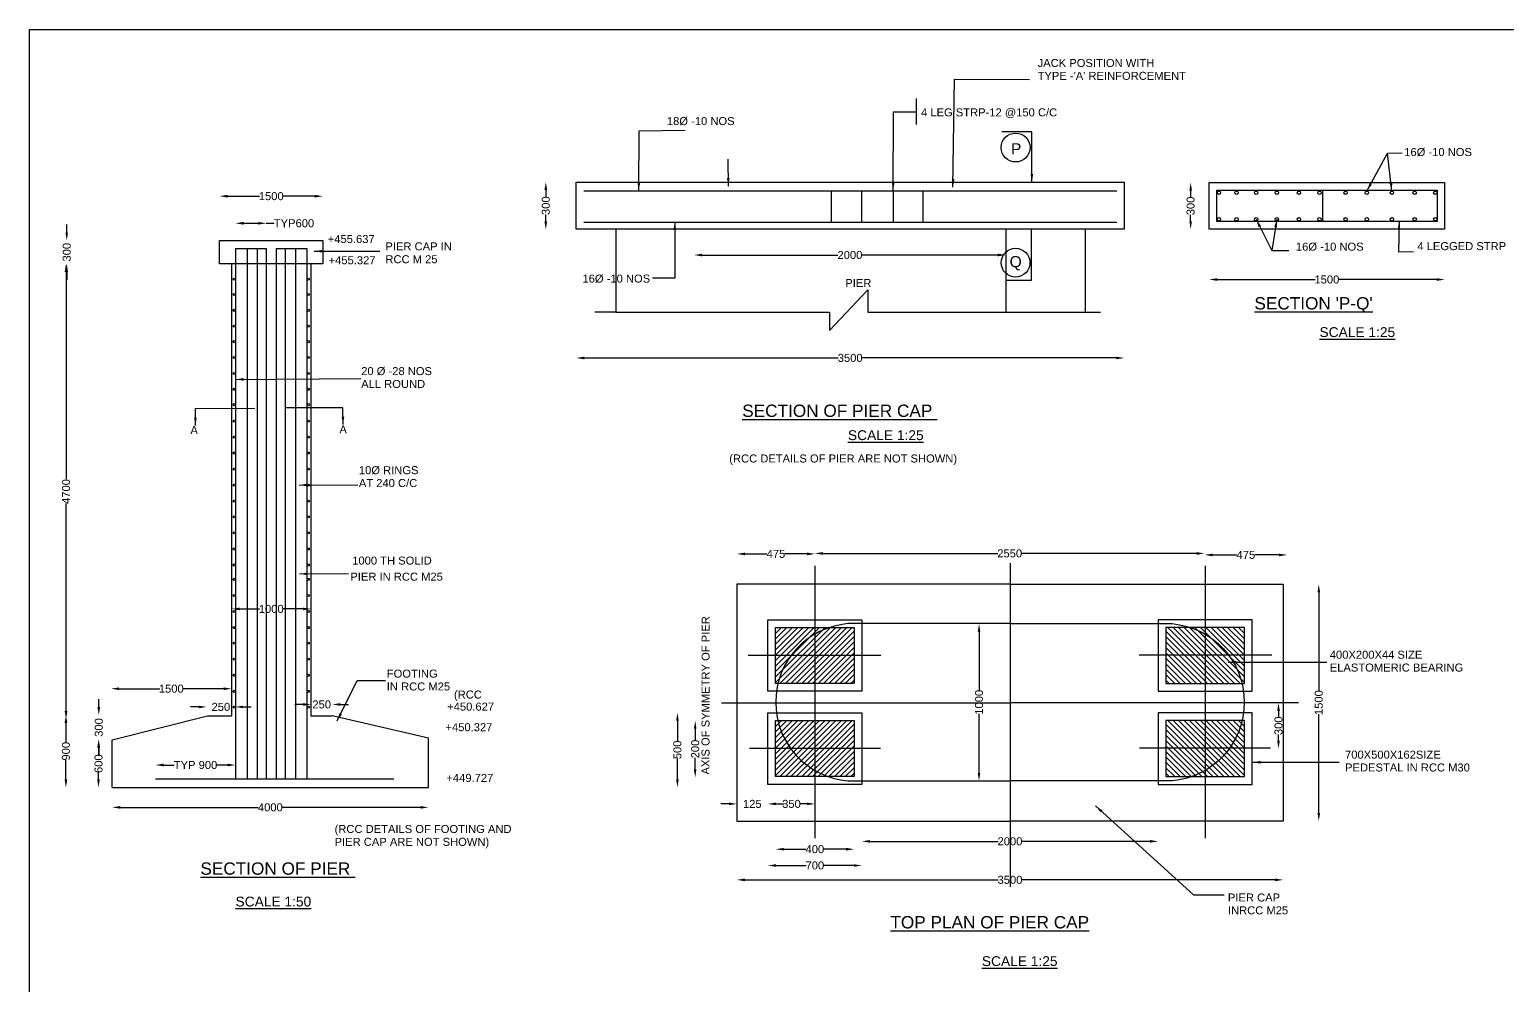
# Model space of a CAD drawing. Header units: millimetres. Extents: x -53248106 to -53221139, y 22139675 to 22157459.
# Drawn here: x -53248106 to -53236099, y 22149693 to 22157459 of the extents above; entities that cross this region are included whole.
import ezdxf

# ---------------------------------------------------------------- set-up
doc = ezdxf.new("R2010")
doc.units = ezdxf.units.MM
doc.header["$MEASUREMENT"] = 0
for name, color, linetype in [('DIMENSION', 7, 'Continuous'), ('DRAWING', 2, 'Continuous'), ('TEXT', 7, 'Continuous')]:
    doc.layers.add(name, color=color, linetype=linetype)
doc.styles.get("Standard").update_dxf_attribs({"font": 'arial.ttf', "height": 65})
doc.dimstyles.get("Standard").update_dxf_attribs({"dimtxt": 65, "dimasz": 65, "dimexe": 0.18, "dimexo": 0.0625, "dimgap": 0.09, "dimtad": 0, "dimdec": 0, "dimzin": 0, "dimdsep": 46, "dimtxsty": 'Standard', "dimcen": 0.09, "dimse1": 1, "dimse2": 1, "dimadec": 0, "dimazin": 0, "dimtfac": 1, "dimtdec": 0, "dimtofl": 0, "dimtmove": 0, "dimatfit": 3, "dimfxl": 1, "dimtolj": 1, "dimtzin": 0, "dimarcsym": 0})

# ---------------------------------------------------------------- blocks, each defined once
blk = doc.blocks.new('*D54')
at = {"layer": 'Defpoints', "color": 0}
for p in [(-53246184, 22155885), (-53246433, 22155681), (-53246184, 22155681)]:
    blk.add_point(p, dxfattribs=at)
at = {"layer": 'DIMENSION', "color": 0, "lineweight": -2}
for p, q in [((-53246368, 22155885), (-53246249, 22155885)), ((-53246184, 22155885), (-53246119, 22155885))]:
    blk.add_line(p, q, dxfattribs=at)
at = {"layer": 'DIMENSION', "color": 0}
for points in [[(-53246368, 22155896), (-53246368, 22155874), (-53246433, 22155885)], [(-53246249, 22155896), (-53246249, 22155874), (-53246184, 22155885)]]:
    blk.add_solid(points, dxfattribs=at)
at = {"layer": 'DIMENSION', "color": 0, "insert": (-53245958, 22155885), "char_height": 65, "attachment_point": 5}
blk.add_mtext('\\A1;TYP600', dxfattribs=at)
blk = doc.blocks.new('*D55')
at = {"layer": 'Defpoints', "color": 0}
for p in [(-53245724, 22156105), (-53246562, 22155745), (-53245724, 22155745)]:
    blk.add_point(p, dxfattribs=at)
at = {"layer": 'DIMENSION', "color": 0, "lineweight": -2}
for p, q in [((-53246497, 22156105), (-53246237, 22156105)), ((-53245789, 22156105), (-53246049, 22156105))]:
    blk.add_line(p, q, dxfattribs=at)
at = {"layer": 'DIMENSION', "color": 0}
for points in [[(-53246497, 22156116), (-53246497, 22156094), (-53246562, 22156105)], [(-53245789, 22156116), (-53245789, 22156094), (-53245724, 22156105)]]:
    blk.add_solid(points, dxfattribs=at)
at = {"layer": 'DIMENSION', "color": 0, "insert": (-53246143, 22156105), "char_height": 65, "attachment_point": 5}
blk.add_mtext('\\A1;1500', dxfattribs=at)
blk = doc.blocks.new('*D56')
at = {"layer": 'Defpoints', "color": 0}
for p in [(-53246562, 22155745), (-53247804, 22155555), (-53246562, 22155555)]:
    blk.add_point(p, dxfattribs=at)
at = {"layer": 'DIMENSION', "color": 0, "lineweight": -2}
for p, q in [((-53247804, 22155810), (-53247804, 22155875)), ((-53247804, 22155490), (-53247804, 22155425))]:
    blk.add_line(p, q, dxfattribs=at)
at = {"layer": 'DIMENSION', "color": 0}
for points in [[(-53247815, 22155810), (-53247794, 22155810), (-53247804, 22155745)], [(-53247815, 22155490), (-53247794, 22155490), (-53247804, 22155555)]]:
    blk.add_solid(points, dxfattribs=at)
at = {"layer": 'DIMENSION', "color": 0, "insert": (-53247804, 22155650), "char_height": 65, "attachment_point": 5, "rotation": 90}
blk.add_mtext('\\A1;300', dxfattribs=at)
blk = doc.blocks.new('*D57')
at = {"layer": 'Defpoints', "color": 0}
for p in [(-53246465, 22152752), (-53246465, 22152752), (-53245820, 22152752)]:
    blk.add_point(p, dxfattribs=at)
at = {"layer": 'DIMENSION', "color": 0, "lineweight": -2}
for p, q in [((-53246400, 22152752), (-53246237, 22152752)), ((-53245885, 22152752), (-53246049, 22152752))]:
    blk.add_line(p, q, dxfattribs=at)
at = {"layer": 'DIMENSION', "color": 0}
for points in [[(-53246400, 22152763), (-53246400, 22152741), (-53246465, 22152752)], [(-53245885, 22152763), (-53245885, 22152741), (-53245820, 22152752)]]:
    blk.add_solid(points, dxfattribs=at)
at = {"layer": 'DIMENSION', "color": 0, "insert": (-53246143, 22152752), "char_height": 65, "attachment_point": 5}
blk.add_mtext('\\A1;1000', dxfattribs=at)
blk = doc.blocks.new('*D58')
at = {"layer": 'Defpoints', "color": 0}
for p in [(-53245646, 22151976), (-53245820, 22151883), (-53245646, 22151883)]:
    blk.add_point(p, dxfattribs=at)
at = {"layer": 'DIMENSION', "color": 0, "lineweight": -2}
for p, q in [((-53245885, 22151976), (-53245950, 22151976)), ((-53245581, 22151976), (-53245516, 22151976))]:
    blk.add_line(p, q, dxfattribs=at)
at = {"layer": 'DIMENSION', "color": 0}
for points in [[(-53245885, 22151987), (-53245885, 22151965), (-53245820, 22151976)], [(-53245581, 22151987), (-53245581, 22151965), (-53245646, 22151976)]]:
    blk.add_solid(points, dxfattribs=at)
at = {"layer": 'DIMENSION', "color": 0, "insert": (-53245733, 22151976), "char_height": 65, "attachment_point": 5}
blk.add_mtext('\\A1;250', dxfattribs=at)
blk = doc.blocks.new('*D59')
at = {"layer": 'Defpoints', "color": 0}
for p in [(-53246668, 22151956), (-53246436, 22151954), (-53246668, 22151949)]:
    blk.add_point(p, dxfattribs=at)
at = {"layer": 'DIMENSION', "color": 0, "lineweight": -2}
for p, q in [((-53246733, 22151956), (-53246798, 22151956)), ((-53246371, 22151956), (-53246306, 22151956))]:
    blk.add_line(p, q, dxfattribs=at)
at = {"layer": 'DIMENSION', "color": 0}
for points in [[(-53246733, 22151966), (-53246733, 22151945), (-53246668, 22151956)], [(-53246371, 22151966), (-53246371, 22151945), (-53246436, 22151956)]]:
    blk.add_solid(points, dxfattribs=at)
at = {"layer": 'DIMENSION', "color": 0, "insert": (-53246552, 22151956), "char_height": 65, "attachment_point": 5}
blk.add_mtext('\\A1;250', dxfattribs=at)
blk = doc.blocks.new('*D60')
at = {"layer": 'Defpoints', "color": 0}
for p in [(-53247444, 22152093), (-53246465, 22152104), (-53246465, 22152093)]:
    blk.add_point(p, dxfattribs=at)
at = {"layer": 'DIMENSION', "color": 0, "lineweight": -2}
for p, q in [((-53247379, 22152104), (-53247049, 22152104)), ((-53246530, 22152104), (-53246861, 22152104))]:
    blk.add_line(p, q, dxfattribs=at)
at = {"layer": 'DIMENSION', "color": 0}
for points in [[(-53247379, 22152115), (-53247379, 22152093), (-53247444, 22152104)], [(-53246530, 22152115), (-53246530, 22152093), (-53246465, 22152104)]]:
    blk.add_solid(points, dxfattribs=at)
at = {"layer": 'DIMENSION', "color": 0, "insert": (-53246955, 22152104), "char_height": 65, "attachment_point": 5}
blk.add_mtext('\\A1;1500', dxfattribs=at)
blk = doc.blocks.new('*D61')
at = {"layer": 'Defpoints', "color": 0}
for p in [(-53247083, 22151484), (-53247083, 22151371), (-53246433, 22151371)]:
    blk.add_point(p, dxfattribs=at)
at = {"layer": 'DIMENSION', "color": 0, "lineweight": -2}
for p, q in [((-53247018, 22151484), (-53246931, 22151484)), ((-53246498, 22151484), (-53246584, 22151484))]:
    blk.add_line(p, q, dxfattribs=at)
at = {"layer": 'DIMENSION', "color": 0}
for points in [[(-53247018, 22151495), (-53247018, 22151473), (-53247083, 22151484)], [(-53246498, 22151495), (-53246498, 22151473), (-53246433, 22151484)]]:
    blk.add_solid(points, dxfattribs=at)
at = {"layer": 'DIMENSION', "color": 0, "insert": (-53246758, 22151484), "char_height": 65, "attachment_point": 5}
blk.add_mtext('\\A1;TYP 900', dxfattribs=at)
blk = doc.blocks.new('*D62')
at = {"layer": 'Defpoints', "color": 0}
for p in [(-53247544, 22151890), (-53247435, 22151890), (-53247435, 22151689)]:
    blk.add_point(p, dxfattribs=at)
at = {"layer": 'DIMENSION', "color": 0, "lineweight": -2}
for p, q in [((-53247544, 22151955), (-53247544, 22152020)), ((-53247544, 22151624), (-53247544, 22151559))]:
    blk.add_line(p, q, dxfattribs=at)
at = {"layer": 'DIMENSION', "color": 0}
for points in [[(-53247555, 22151955), (-53247533, 22151955), (-53247544, 22151890)], [(-53247555, 22151624), (-53247533, 22151624), (-53247544, 22151689)]]:
    blk.add_solid(points, dxfattribs=at)
at = {"layer": 'DIMENSION', "color": 0, "insert": (-53247544, 22151789), "char_height": 65, "attachment_point": 5, "rotation": 90}
blk.add_mtext('\\A1;300', dxfattribs=at)
blk = doc.blocks.new('*D63')
at = {"layer": 'Defpoints', "color": 0}
for p in [(-53247435, 22151689), (-53247546, 22151302), (-53247435, 22151302)]:
    blk.add_point(p, dxfattribs=at)
at = {"layer": 'DIMENSION', "color": 0, "lineweight": -2}
for p, q in [((-53247546, 22151624), (-53247546, 22151567)), ((-53247546, 22151367), (-53247546, 22151423))]:
    blk.add_line(p, q, dxfattribs=at)
at = {"layer": 'DIMENSION', "color": 0}
for points in [[(-53247557, 22151624), (-53247536, 22151624), (-53247546, 22151689)], [(-53247557, 22151367), (-53247536, 22151367), (-53247546, 22151302)]]:
    blk.add_solid(points, dxfattribs=at)
at = {"layer": 'DIMENSION', "color": 0, "insert": (-53247546, 22151495), "char_height": 65, "attachment_point": 5, "rotation": 90}
blk.add_mtext('\\A1;600', dxfattribs=at)
blk = doc.blocks.new('*D64')
at = {"layer": 'Defpoints', "color": 0}
for p in [(-53247435, 22151302), (-53244865, 22151302), (-53244865, 22151140)]:
    blk.add_point(p, dxfattribs=at)
at = {"layer": 'DIMENSION', "color": 0, "lineweight": -2}
for p, q in [((-53247370, 22151140), (-53246248, 22151140)), ((-53244930, 22151140), (-53246052, 22151140))]:
    blk.add_line(p, q, dxfattribs=at)
at = {"layer": 'DIMENSION', "color": 0}
for points in [[(-53247370, 22151151), (-53247370, 22151129), (-53247435, 22151140)], [(-53244930, 22151151), (-53244930, 22151129), (-53244865, 22151140)]]:
    blk.add_solid(points, dxfattribs=at)
at = {"layer": 'DIMENSION', "color": 0, "insert": (-53246150, 22151140), "char_height": 65, "attachment_point": 5}
blk.add_mtext('\\A1;4000', dxfattribs=at)
blk = doc.blocks.new('*D65')
at = {"layer": 'Defpoints', "color": 0}
for p in [(-53247811, 22151890), (-53247435, 22151890), (-53247435, 22151302)]:
    blk.add_point(p, dxfattribs=at)
at = {"layer": 'DIMENSION', "color": 0, "lineweight": -2}
for p, q in [((-53247811, 22151825), (-53247811, 22151667)), ((-53247811, 22151367), (-53247811, 22151524))]:
    blk.add_line(p, q, dxfattribs=at)
at = {"layer": 'DIMENSION', "color": 0}
for points in [[(-53247822, 22151825), (-53247800, 22151825), (-53247811, 22151890)], [(-53247822, 22151367), (-53247800, 22151367), (-53247811, 22151302)]]:
    blk.add_solid(points, dxfattribs=at)
at = {"layer": 'DIMENSION', "color": 0, "insert": (-53247811, 22151596), "char_height": 65, "attachment_point": 5, "rotation": 90}
blk.add_mtext('\\A1;900', dxfattribs=at)
blk = doc.blocks.new('*D66')
at = {"layer": 'Defpoints', "color": 0}
for p in [(-53247804, 22155555), (-53247810, 22151857), (-53247806, 22151857)]:
    blk.add_point(p, dxfattribs=at)
at = {"layer": 'DIMENSION', "color": 0, "lineweight": -2}
for p, q in [((-53247810, 22155490), (-53247810, 22153805)), ((-53247810, 22151922), (-53247810, 22153608))]:
    blk.add_line(p, q, dxfattribs=at)
at = {"layer": 'DIMENSION', "color": 0}
for points in [[(-53247821, 22155490), (-53247799, 22155490), (-53247810, 22155555)], [(-53247821, 22151922), (-53247799, 22151922), (-53247810, 22151857)]]:
    blk.add_solid(points, dxfattribs=at)
at = {"layer": 'DIMENSION', "color": 0, "insert": (-53247810, 22153706), "char_height": 65, "attachment_point": 5, "rotation": 90}
blk.add_mtext('\\A1;4700', dxfattribs=at)
blk = doc.blocks.new('*D69')
at = {"layer": 'Defpoints', "color": 0}
for p in [(-53243665, 22156220), (-53243912, 22155836), (-53243665, 22155836)]:
    blk.add_point(p, dxfattribs=at)
at = {"layer": 'DIMENSION', "color": 0, "lineweight": -2}
for p, q in [((-53243912, 22156155), (-53243912, 22156100)), ((-53243912, 22155901), (-53243912, 22155956))]:
    blk.add_line(p, q, dxfattribs=at)
at = {"layer": 'DIMENSION', "color": 0}
for points in [[(-53243923, 22156155), (-53243901, 22156155), (-53243912, 22156220)], [(-53243923, 22155901), (-53243901, 22155901), (-53243912, 22155836)]]:
    blk.add_solid(points, dxfattribs=at)
at = {"layer": 'DIMENSION', "color": 0, "insert": (-53243912, 22156028), "char_height": 65, "attachment_point": 5, "rotation": 90}
blk.add_mtext('\\A1;300', dxfattribs=at)
blk = doc.blocks.new('*D70')
at = {"layer": 'Defpoints', "color": 0}
for p in [(-53242707, 22155622), (-53240175, 22155651), (-53240175, 22155627)]:
    blk.add_point(p, dxfattribs=at)
at = {"layer": 'DIMENSION', "color": 0, "lineweight": -2}
for p, q in [((-53242642, 22155627), (-53241539, 22155627)), ((-53240240, 22155627), (-53241343, 22155627))]:
    blk.add_line(p, q, dxfattribs=at)
at = {"layer": 'DIMENSION', "color": 0}
for points in [[(-53242642, 22155638), (-53242642, 22155616), (-53242707, 22155627)], [(-53240240, 22155638), (-53240240, 22155616), (-53240175, 22155627)]]:
    blk.add_solid(points, dxfattribs=at)
at = {"layer": 'DIMENSION', "color": 0, "insert": (-53241441, 22155627), "char_height": 65, "attachment_point": 5}
blk.add_mtext('\\A1;2000', dxfattribs=at)
blk = doc.blocks.new('*D71')
at = {"layer": 'Defpoints', "color": 0}
for p in [(-53243665, 22155836), (-53239212, 22155836), (-53239212, 22154791)]:
    blk.add_point(p, dxfattribs=at)
at = {"layer": 'DIMENSION', "color": 0, "lineweight": -2}
for p, q in [((-53243600, 22154791), (-53241536, 22154791)), ((-53239277, 22154791), (-53241342, 22154791))]:
    blk.add_line(p, q, dxfattribs=at)
at = {"layer": 'DIMENSION', "color": 0}
for points in [[(-53243600, 22154801), (-53243600, 22154780), (-53243665, 22154791)], [(-53239277, 22154801), (-53239277, 22154780), (-53239212, 22154791)]]:
    blk.add_solid(points, dxfattribs=at)
at = {"layer": 'DIMENSION', "color": 0, "insert": (-53241439, 22154791), "char_height": 65, "attachment_point": 5}
blk.add_mtext('\\A1;3500', dxfattribs=at)
blk = doc.blocks.new('*D72')
at = {"layer": 'Defpoints', "color": 0}
for p in [(-53238522, 22156216), (-53238673, 22155837), (-53238522, 22155837)]:
    blk.add_point(p, dxfattribs=at)
at = {"layer": 'DIMENSION', "color": 0, "lineweight": -2}
for p, q in [((-53238673, 22156151), (-53238673, 22156098)), ((-53238673, 22155902), (-53238673, 22155954))]:
    blk.add_line(p, q, dxfattribs=at)
at = {"layer": 'DIMENSION', "color": 0}
for points in [[(-53238683, 22156151), (-53238662, 22156151), (-53238673, 22156216)], [(-53238683, 22155902), (-53238662, 22155902), (-53238673, 22155837)]]:
    blk.add_solid(points, dxfattribs=at)
at = {"layer": 'DIMENSION', "color": 0, "insert": (-53238673, 22156026), "char_height": 65, "attachment_point": 5, "rotation": 90}
blk.add_mtext('\\A1;300', dxfattribs=at)
blk = doc.blocks.new('*D73')
at = {"layer": 'Defpoints', "color": 0}
for p in [(-53238522, 22155837), (-53236609, 22155837), (-53236609, 22155428)]:
    blk.add_point(p, dxfattribs=at)
at = {"layer": 'DIMENSION', "color": 0, "lineweight": -2}
for p, q in [((-53238457, 22155428), (-53237660, 22155428)), ((-53236674, 22155428), (-53237472, 22155428))]:
    blk.add_line(p, q, dxfattribs=at)
at = {"layer": 'DIMENSION', "color": 0}
for points in [[(-53238457, 22155439), (-53238457, 22155417), (-53238522, 22155428)], [(-53236674, 22155439), (-53236674, 22155417), (-53236609, 22155428)]]:
    blk.add_solid(points, dxfattribs=at)
at = {"layer": 'DIMENSION', "color": 0, "insert": (-53237566, 22155428), "char_height": 65, "attachment_point": 5}
blk.add_mtext('\\A1;1500', dxfattribs=at)
blk = doc.blocks.new('*D104')
at = {"layer": 'Defpoints', "color": 0}
for p in [(-53242359, 22153199), (-53242359, 22152953), (-53241725, 22152953)]:
    blk.add_point(p, dxfattribs=at)
at = {"layer": 'DIMENSION', "color": 0, "lineweight": -2}
for p, q in [((-53242294, 22153199), (-53242116, 22153199)), ((-53241790, 22153199), (-53241969, 22153199))]:
    blk.add_line(p, q, dxfattribs=at)
at = {"layer": 'DIMENSION', "color": 0}
for points in [[(-53242294, 22153210), (-53242294, 22153188), (-53242359, 22153199)], [(-53241790, 22153210), (-53241790, 22153188), (-53241725, 22153199)]]:
    blk.add_solid(points, dxfattribs=at)
at = {"layer": 'DIMENSION', "color": 0, "insert": (-53242042, 22153199), "char_height": 65, "attachment_point": 5}
blk.add_mtext('\\A1;475', dxfattribs=at)
blk = doc.blocks.new('*D105')
at = {"layer": 'Defpoints', "color": 0}
for p in [(-53241725, 22153199), (-53238560, 22153203), (-53238560, 22153174)]:
    blk.add_point(p, dxfattribs=at)
at = {"layer": 'DIMENSION', "color": 0, "lineweight": -2}
for p, q in [((-53241660, 22153203), (-53240240, 22153203)), ((-53238625, 22153203), (-53240045, 22153203))]:
    blk.add_line(p, q, dxfattribs=at)
at = {"layer": 'DIMENSION', "color": 0}
for points in [[(-53241660, 22153214), (-53241660, 22153192), (-53241725, 22153203)], [(-53238625, 22153214), (-53238625, 22153192), (-53238560, 22153203)]]:
    blk.add_solid(points, dxfattribs=at)
at = {"layer": 'DIMENSION', "color": 0, "insert": (-53240143, 22153203), "char_height": 65, "attachment_point": 5}
blk.add_mtext('\\A1;2550', dxfattribs=at)
blk = doc.blocks.new('*D106')
at = {"layer": 'Defpoints', "color": 0}
for p in [(-53238560, 22153203), (-53237889, 22153199), (-53237889, 22153191)]:
    blk.add_point(p, dxfattribs=at)
at = {"layer": 'DIMENSION', "color": 0, "lineweight": -2}
for p, q in [((-53238495, 22153191), (-53238298, 22153191)), ((-53237954, 22153191), (-53238151, 22153191))]:
    blk.add_line(p, q, dxfattribs=at)
at = {"layer": 'DIMENSION', "color": 0}
for points in [[(-53238495, 22153201), (-53238495, 22153180), (-53238560, 22153191)], [(-53237954, 22153201), (-53237954, 22153180), (-53237889, 22153191)]]:
    blk.add_solid(points, dxfattribs=at)
at = {"layer": 'DIMENSION', "color": 0, "insert": (-53238224, 22153191), "char_height": 65, "attachment_point": 5}
blk.add_mtext('\\A1;475', dxfattribs=at)
blk = doc.blocks.new('*D107')
at = {"layer": 'Defpoints', "color": 0}
for p in [(-53240495, 22152632), (-53240495, 22151355), (-53240392, 22151355)]:
    blk.add_point(p, dxfattribs=at)
at = {"layer": 'DIMENSION', "color": 0, "lineweight": -2}
for p, q in [((-53240392, 22152567), (-53240392, 22152088)), ((-53240392, 22151420), (-53240392, 22151900))]:
    blk.add_line(p, q, dxfattribs=at)
at = {"layer": 'DIMENSION', "color": 0}
for points in [[(-53240403, 22152567), (-53240382, 22152567), (-53240392, 22152632)], [(-53240403, 22151420), (-53240382, 22151420), (-53240392, 22151355)]]:
    blk.add_solid(points, dxfattribs=at)
at = {"layer": 'DIMENSION', "color": 0, "insert": (-53240392, 22151994), "char_height": 65, "attachment_point": 5, "rotation": 90}
blk.add_mtext('\\A1;1000', dxfattribs=at)
blk = doc.blocks.new('*D108')
at = {"layer": 'Defpoints', "color": 0}
for p in [(-53242829, 22151910), (-53242843, 22151303), (-53242829, 22151303)]:
    blk.add_point(p, dxfattribs=at)
at = {"layer": 'DIMENSION', "color": 0, "lineweight": -2}
for p, q in [((-53242843, 22151845), (-53242843, 22151678)), ((-53242843, 22151368), (-53242843, 22151535))]:
    blk.add_line(p, q, dxfattribs=at)
at = {"layer": 'DIMENSION', "color": 0}
for points in [[(-53242853, 22151845), (-53242832, 22151845), (-53242843, 22151910)], [(-53242853, 22151368), (-53242832, 22151368), (-53242843, 22151303)]]:
    blk.add_solid(points, dxfattribs=at)
at = {"layer": 'DIMENSION', "color": 0, "insert": (-53242843, 22151607), "char_height": 65, "attachment_point": 5, "rotation": 90}
blk.add_mtext('\\A1;500', dxfattribs=at)
blk = doc.blocks.new('*D109')
at = {"layer": 'Defpoints', "color": 0}
for p in [(-53242708, 22151845), (-53242710, 22151383), (-53242698, 22151383)]:
    blk.add_point(p, dxfattribs=at)
at = {"layer": 'DIMENSION', "color": 0, "lineweight": -2}
for p, q in [((-53242698, 22151780), (-53242698, 22151687)), ((-53242698, 22151448), (-53242698, 22151542))]:
    blk.add_line(p, q, dxfattribs=at)
at = {"layer": 'DIMENSION', "color": 0}
for points in [[(-53242709, 22151780), (-53242688, 22151780), (-53242698, 22151845)], [(-53242709, 22151448), (-53242688, 22151448), (-53242698, 22151383)]]:
    blk.add_solid(points, dxfattribs=at)
at = {"layer": 'DIMENSION', "color": 0, "insert": (-53242698, 22151614), "char_height": 65, "attachment_point": 5, "rotation": 90}
blk.add_mtext('\\A1;200', dxfattribs=at)
blk = doc.blocks.new('*D110')
at = {"layer": 'Defpoints', "color": 0}
for p in [(-53242108, 22151327), (-53241725, 22151327), (-53241725, 22151168)]:
    blk.add_point(p, dxfattribs=at)
at = {"layer": 'DIMENSION', "color": 0, "lineweight": -2}
for p, q in [((-53242043, 22151168), (-53241988, 22151168)), ((-53241790, 22151168), (-53241845, 22151168))]:
    blk.add_line(p, q, dxfattribs=at)
at = {"layer": 'DIMENSION', "color": 0}
for points in [[(-53242043, 22151179), (-53242043, 22151158), (-53242108, 22151168)], [(-53241790, 22151179), (-53241790, 22151158), (-53241725, 22151168)]]:
    blk.add_solid(points, dxfattribs=at)
at = {"layer": 'DIMENSION', "color": 0, "insert": (-53241916, 22151168), "char_height": 65, "attachment_point": 5}
blk.add_mtext('\\A1;350', dxfattribs=at)
blk = doc.blocks.new('*D111')
at = {"layer": 'Defpoints', "color": 0}
for p in [(-53242359, 22151327), (-53242108, 22151327), (-53242359, 22151168)]:
    blk.add_point(p, dxfattribs=at)
at = {"layer": 'DIMENSION', "color": 0, "lineweight": -2}
for p, q in [((-53242424, 22151168), (-53242489, 22151168)), ((-53242043, 22151168), (-53241978, 22151168))]:
    blk.add_line(p, q, dxfattribs=at)
at = {"layer": 'DIMENSION', "color": 0}
for points in [[(-53242424, 22151179), (-53242424, 22151158), (-53242359, 22151168)], [(-53242043, 22151179), (-53242043, 22151158), (-53242108, 22151168)]]:
    blk.add_solid(points, dxfattribs=at)
at = {"layer": 'DIMENSION', "color": 0, "insert": (-53242234, 22151168), "char_height": 65, "attachment_point": 5}
blk.add_mtext('\\A1;125', dxfattribs=at)
blk = doc.blocks.new('*D112')
at = {"layer": 'Defpoints', "color": 0}
for p in [(-53242045, 22151390), (-53241407, 22151390), (-53241407, 22150800)]:
    blk.add_point(p, dxfattribs=at)
at = {"layer": 'DIMENSION', "color": 0, "lineweight": -2}
for p, q in [((-53241980, 22150800), (-53241799, 22150800)), ((-53241472, 22150800), (-53241653, 22150800))]:
    blk.add_line(p, q, dxfattribs=at)
at = {"layer": 'DIMENSION', "color": 0}
for points in [[(-53241980, 22150811), (-53241980, 22150789), (-53242045, 22150800)], [(-53241472, 22150811), (-53241472, 22150789), (-53241407, 22150800)]]:
    blk.add_solid(points, dxfattribs=at)
at = {"layer": 'DIMENSION', "color": 0, "insert": (-53241726, 22150800), "char_height": 65, "attachment_point": 5}
blk.add_mtext('\\A1;400', dxfattribs=at)
blk = doc.blocks.new('*D113')
at = {"layer": 'Defpoints', "color": 0}
for p in [(-53242108, 22151327), (-53241344, 22151327), (-53242108, 22150668)]:
    blk.add_point(p, dxfattribs=at)
at = {"layer": 'DIMENSION', "color": 0, "lineweight": -2}
for p, q in [((-53242043, 22150668), (-53241797, 22150668)), ((-53241409, 22150668), (-53241654, 22150668))]:
    blk.add_line(p, q, dxfattribs=at)
at = {"layer": 'DIMENSION', "color": 0}
for points in [[(-53242043, 22150678), (-53242043, 22150657), (-53242108, 22150668)], [(-53241409, 22150678), (-53241409, 22150657), (-53241344, 22150668)]]:
    blk.add_solid(points, dxfattribs=at)
at = {"layer": 'DIMENSION', "color": 0, "insert": (-53241726, 22150668), "char_height": 65, "attachment_point": 5}
blk.add_mtext('\\A1;700', dxfattribs=at)
blk = doc.blocks.new('*D114')
at = {"layer": 'Defpoints', "color": 0}
for p in [(-53241344, 22151327), (-53238937, 22151327), (-53238937, 22150864)]:
    blk.add_point(p, dxfattribs=at)
at = {"layer": 'DIMENSION', "color": 0, "lineweight": -2}
for p, q in [((-53241279, 22150864), (-53240238, 22150864)), ((-53239002, 22150864), (-53240043, 22150864))]:
    blk.add_line(p, q, dxfattribs=at)
at = {"layer": 'DIMENSION', "color": 0}
for points in [[(-53241279, 22150875), (-53241279, 22150853), (-53241344, 22150864)], [(-53239002, 22150875), (-53239002, 22150853), (-53238937, 22150864)]]:
    blk.add_solid(points, dxfattribs=at)
at = {"layer": 'DIMENSION', "color": 0, "insert": (-53240141, 22150864), "char_height": 65, "attachment_point": 5}
blk.add_mtext('\\A1;2000', dxfattribs=at)
blk = doc.blocks.new('*D115')
at = {"layer": 'Defpoints', "color": 0}
for p in [(-53242359, 22151029), (-53237922, 22151029), (-53242359, 22150551)]:
    blk.add_point(p, dxfattribs=at)
at = {"layer": 'DIMENSION', "color": 0, "lineweight": -2}
for p, q in [((-53242294, 22150551), (-53240238, 22150551)), ((-53237987, 22150551), (-53240044, 22150551))]:
    blk.add_line(p, q, dxfattribs=at)
at = {"layer": 'DIMENSION', "color": 0}
for points in [[(-53242294, 22150562), (-53242294, 22150540), (-53242359, 22150551)], [(-53237987, 22150562), (-53237987, 22150540), (-53237922, 22150551)]]:
    blk.add_solid(points, dxfattribs=at)
at = {"layer": 'DIMENSION', "color": 0, "insert": (-53240141, 22150551), "char_height": 65, "attachment_point": 5}
blk.add_mtext('\\A1;3500', dxfattribs=at)
blk = doc.blocks.new('*D116')
at = {"layer": 'Defpoints', "color": 0}
for p in [(-53238173, 22151988), (-53237959, 22151988), (-53238173, 22151617)]:
    blk.add_point(p, dxfattribs=at)
at = {"layer": 'DIMENSION', "color": 0, "lineweight": -2}
for p, q in [((-53237959, 22151923), (-53237959, 22151875)), ((-53237959, 22151682), (-53237959, 22151731))]:
    blk.add_line(p, q, dxfattribs=at)
at = {"layer": 'DIMENSION', "color": 0}
for points in [[(-53237970, 22151923), (-53237948, 22151923), (-53237959, 22151988)], [(-53237970, 22151682), (-53237948, 22151682), (-53237959, 22151617)]]:
    blk.add_solid(points, dxfattribs=at)
at = {"layer": 'DIMENSION', "color": 0, "insert": (-53237959, 22151803), "char_height": 65, "attachment_point": 5, "rotation": 90}
blk.add_mtext('\\A1;300', dxfattribs=at)
blk = doc.blocks.new('*D117')
at = {"layer": 'Defpoints', "color": 0}
for p in [(-53237922, 22152953), (-53237632, 22152953), (-53237922, 22151029)]:
    blk.add_point(p, dxfattribs=at)
at = {"layer": 'DIMENSION', "color": 0, "lineweight": -2}
for p, q in [((-53237632, 22152888), (-53237632, 22152085)), ((-53237632, 22151094), (-53237632, 22151897))]:
    blk.add_line(p, q, dxfattribs=at)
at = {"layer": 'DIMENSION', "color": 0}
for points in [[(-53237642, 22152888), (-53237621, 22152888), (-53237632, 22152953)], [(-53237642, 22151094), (-53237621, 22151094), (-53237632, 22151029)]]:
    blk.add_solid(points, dxfattribs=at)
at = {"layer": 'DIMENSION', "color": 0, "insert": (-53237632, 22151991), "char_height": 65, "attachment_point": 5, "rotation": 90}
blk.add_mtext('\\A1;1500', dxfattribs=at)

msp = doc.modelspace()

# ---------------------------------------------------------------- hatches: boundary and pattern name
at = {"layer": 'DRAWING'}
h = msp.add_hatch(dxfattribs=at)
h.set_pattern_fill('ANSI31', color=0, scale=250, style=0)
h.set_pattern_definition([(45, (0, 0), (-22.097086912, 22.097086912), [])])
h.paths.add_polyline_path([(-53242044.7, 22152601), (-53241406.6, 22152601), (-53241406.6, 22152146.3), (-53242044.7, 22152146.3)])
h = msp.add_hatch(dxfattribs=at)
h.set_pattern_fill('ANSI31', color=0, scale=250, style=0)
h.set_pattern_definition([(135, (-106480281.045, 0), (22.097086912, 22.097086912), [])])
h.paths.add_polyline_path([(-53238236.4, 22152601), (-53238874.5, 22152601), (-53238874.5, 22152146.3), (-53238236.4, 22152146.3)])
h = msp.add_hatch(dxfattribs=at)
h.set_pattern_fill('ANSI31', color=0, scale=250, style=0)
h.set_pattern_definition([(45, (-0.076, -756.382), (-22.097086912, 22.097086912), [])])
h.paths.add_polyline_path([(-53242044.8, 22151844.7), (-53241406.6, 22151844.7), (-53241406.6, 22151390), (-53242044.8, 22151390)])
h = msp.add_hatch(dxfattribs=at)
h.set_pattern_fill('ANSI31', color=0, scale=250, style=0)
h.set_pattern_definition([(135, (-106480280.97, -756.382), (22.097086912, 22.097086912), [])])
h.paths.add_polyline_path([(-53238236.3, 22151844.7), (-53238874.4, 22151844.7), (-53238874.4, 22151390), (-53238236.3, 22151390)])

# ---------------------------------------------------------------- linework, layer by layer
at = {"layer": 'DIMENSION', "color": 0}
msp.add_lwpolyline([(-53221179.3, 22139675.5), (-53248106.4, 22139675.5), (-53248106.4, 22157458.7), (-53221179.3, 22157458.7)], close=True, dxfattribs=at)
msp.add_lwpolyline([(-53240903.7, 22156899.9), (-53240903.7, 22156686.4)], dxfattribs=at)
msp.add_circle((-53240095.1, 22156500.5), 117.5, dxfattribs=at)
at = {"layer": 'DRAWING', "color": 0}
for points in [[(-53243665.3, 22156219.9), (-53239211.8, 22156219.9), (-53239211.8, 22155836.4), (-53243665.3, 22155836.4)], [(-53238522.5, 22156215.5), (-53236609.2, 22156215.5), (-53236609.2, 22155836.8), (-53238522.5, 22155836.8)], [(-53238460.5, 22156153.6), (-53236671.2, 22156153.6), (-53236671.2, 22155898.8), (-53238460.5, 22155898.8)], [(-53246562, 22155745.2), (-53245723.8, 22155745.2), (-53245723.8, 22155555.5), (-53246562, 22155555.5)], [(-53242107.7, 22152664.1), (-53241343.5, 22152664.1), (-53241343.5, 22152083.3), (-53242107.7, 22152083.3)], [(-53242044.7, 22152601), (-53241406.6, 22152601), (-53241406.6, 22152146.3), (-53242044.7, 22152146.3)], [(-53238173.3, 22152664.1), (-53238937.5, 22152664.1), (-53238937.5, 22152083.3), (-53238173.3, 22152083.3)], [(-53238236.4, 22152601), (-53238874.5, 22152601), (-53238874.5, 22152146.3), (-53238236.4, 22152146.3)], [(-53242107.8, 22151907.7), (-53241343.6, 22151907.7), (-53241343.6, 22151326.9), (-53242107.8, 22151326.9)], [(-53242044.8, 22151844.7), (-53241406.6, 22151844.7), (-53241406.6, 22151390), (-53242044.8, 22151390)], [(-53238173.2, 22151907.7), (-53238937.5, 22151907.7), (-53238937.5, 22151326.9), (-53238173.2, 22151326.9)], [(-53238236.3, 22151844.7), (-53238874.4, 22151844.7), (-53238874.4, 22151390), (-53238236.3, 22151390)]]:
    msp.add_lwpolyline(points, close=True, dxfattribs=at)
for points in [[(-53237601.2, 22156153.6), (-53237601.2, 22155898.8)], [(-53243602.9, 22156149), (-53239272.8, 22156149)], [(-53241593.2, 22156149), (-53241593.2, 22155895.1)], [(-53241346.6, 22156149), (-53241346.6, 22155895.1)], [(-53241090.1, 22156149), (-53241090.1, 22155895.1)], [(-53240847.6, 22156149), (-53240847.6, 22155895.1)], [(-53243602.9, 22155895.1), (-53239272.8, 22155895.1)], [(-53243342.3, 22155836.4), (-53243342.3, 22155163.8), (-53243514.1, 22155163.8)], [(-53240174.8, 22155836.4), (-53240174.8, 22155163.8)], [(-53240174.8, 22155422.5), (-53239964.8, 22155422.5), (-53239964.8, 22155836.4)], [(-53239530.4, 22155836.4), (-53239530.4, 22155163.8)], [(-53246433.2, 22155680.6), (-53246433.2, 22151370.8)], [(-53246433.2, 22155680.6), (-53246183.6, 22155680.6), (-53246183.6, 22151370.8)], [(-53246339.2, 22155680.6), (-53246339.2, 22151370.8)], [(-53246257.7, 22155680.6), (-53246257.7, 22151370.8)], [(-53246102.8, 22155680.6), (-53246102.8, 22151370.8)], [(-53246102.8, 22155680.6), (-53245853.2, 22155680.6), (-53245853.2, 22151370.8)], [(-53246028.7, 22155680.6), (-53246028.7, 22151370.8)], [(-53245946.6, 22155680.6), (-53245946.6, 22151370.8)], [(-53246464.7, 22155555.5), (-53246464.7, 22151883.3)], [(-53245820.4, 22155555.5), (-53245820.4, 22151883.3)], [(-53243342.3, 22155163.8), (-53241606.9, 22155163.8), (-53241606.9, 22155013.9), (-53241295.6, 22155345.2), (-53241295.6, 22155163.8), (-53239406.4, 22155163.8)], [(-53241725.1, 22153103.5), (-53241725.1, 22150889.6), (-53241725.1, 22150889.6)], [(-53240140.5, 22153124), (-53240140.5, 22150495.8)], [(-53240140.5, 22153124), (-53240140.5, 22150495.8)], [(-53238555.9, 22153103.5), (-53238555.9, 22150889.6), (-53238555.9, 22150889.6)], [(-53240140.5, 22152952.6), (-53242359.2, 22152952.6), (-53242359.2, 22151028.7), (-53240140.5, 22151028.7)], [(-53240140.5, 22152952.6), (-53237921.8, 22152952.6), (-53237921.8, 22151028.7), (-53240140.5, 22151028.7)], [(-53242267.2, 22152376.3), (-53241190.2, 22152376.3)], [(-53238013.9, 22152376.3), (-53239090.8, 22152376.3)], [(-53242484.4, 22151988.4), (-53240140.5, 22151988.4)], [(-53237796.7, 22151988.4), (-53240140.5, 22151988.4)], [(-53247434.7, 22151301.5), (-53244865.3, 22151301.5), (-53244865.3, 22151702.8), (-53245646.5, 22151883.3)], [(-53247434.7, 22151301.5), (-53247434.7, 22151689.2), (-53246660.1, 22151883.3)], [(-53246660.1, 22151883.3), (-53246464.7, 22151883.3)], [(-53245820.4, 22151883.3), (-53245646.5, 22151883.3)], [(-53242258.1, 22151619.9), (-53241192.3, 22151619.9)], [(-53238022.9, 22151619.9), (-53239088.7, 22151619.9)], [(-53247082.8, 22151370.8), (-53245147.3, 22151370.8)]]:
    msp.add_lwpolyline(points, dxfattribs=at)
for points in [[(-53240140.5, 22152632.4), (-53241457.4, 22152632.4, 0.9184117), (-53241457.4, 22151354.8), (-53240140.5, 22151354.8)], [(-53240140.5, 22152632.4), (-53238823.6, 22152632.4, -0.9184117), (-53238823.6, 22151354.8), (-53240140.5, 22151354.8)]]:
    msp.add_lwpolyline(points, format="xyb", dxfattribs=at)
for centre, radius in [((-53238442.9, 22156132.7), 13.7), ((-53238300.1, 22156132.7), 13.7), ((-53238140.7, 22156132.7), 13.7), ((-53237972.5, 22156132.7), 13.7), ((-53237793.2, 22156132.7), 13.7), ((-53237626, 22156132.7), 13.7), ((-53237414, 22156132.7), 13.7), ((-53237241.4, 22156132.7), 13.7), ((-53237037.7, 22156132.7), 13.7), ((-53236852.9, 22156132.7), 13.7), ((-53236685.7, 22156132.7), 13.7), ((-53238442.9, 22155917.7), 13.7), ((-53238300.1, 22155917.7), 13.7), ((-53238140.7, 22155917.7), 13.7), ((-53237972.5, 22155917.7), 13.7), ((-53237793.2, 22155917.7), 13.7), ((-53237626, 22155917.7), 13.7), ((-53237414, 22155917.7), 13.7), ((-53237241.4, 22155917.7), 13.7), ((-53237037.7, 22155917.7), 13.7), ((-53236852.9, 22155917.7), 13.7), ((-53236685.7, 22155917.7), 13.7), ((-53240095.2, 22155565.3), 116.8), ((-53246444.7, 22155430.5), 8.26), ((-53245841.8, 22155430.5), 8.26), ((-53246444.7, 22155306.1), 8.26), ((-53245841.8, 22155306.1), 8.26), ((-53246444.7, 22155177.7), 8.26), ((-53245841.8, 22155177.7), 8.26), ((-53246444.7, 22155048.7), 8.26), ((-53245841.8, 22155048.7), 8.26), ((-53246444.7, 22154923.3), 8.26), ((-53245841.8, 22154923.3), 8.26), ((-53246444.7, 22154793.8), 8.26), ((-53245841.8, 22154793.8), 8.26), ((-53246444.7, 22154664.8), 8.26), ((-53245841.8, 22154664.8), 8.26), ((-53246444.7, 22154536.4), 8.26), ((-53245841.8, 22154536.4), 8.26), ((-53246444.7, 22154411.5), 8.26), ((-53245841.8, 22154411.5), 8.26), ((-53246444.7, 22154278), 8.26), ((-53245841.8, 22154278), 8.26), ((-53246444.7, 22154147), 8.26), ((-53245841.8, 22154147), 8.26), ((-53246444.7, 22154018.5), 8.26), ((-53245841.8, 22154018.5), 8.26), ((-53246444.7, 22153887.6), 8.26), ((-53245841.8, 22153887.6), 8.26), ((-53246444.7, 22153757.1), 8.26), ((-53245841.8, 22153757.1), 8.26), ((-53246444.7, 22153626.6), 8.26), ((-53245841.8, 22153626.6), 8.26), ((-53246444.7, 22153500.7), 8.26), ((-53245841.8, 22153500.7), 8.26), ((-53246444.7, 22153369.8), 8.26), ((-53245841.8, 22153369.8), 8.26), ((-53246444.7, 22153239.3), 8.26), ((-53245841.8, 22153239.3), 8.26), ((-53246444.7, 22153108.9), 8.26), ((-53245841.8, 22153108.9), 8.26), ((-53246444.7, 22152992.1), 8.26), ((-53245841.8, 22152992.1), 8.26), ((-53246444.7, 22152861.2), 8.26), ((-53245841.8, 22152861.2), 8.26), ((-53246444.7, 22152730.7), 8.26), ((-53245841.8, 22152730.7), 8.26), ((-53246444.7, 22152600.2), 8.26), ((-53245841.8, 22152600.2), 8.26), ((-53246444.7, 22152474.3), 8.26), ((-53245841.8, 22152474.3), 8.26), ((-53246444.7, 22152343.4), 8.26), ((-53245841.8, 22152343.4), 8.26), ((-53246444.7, 22152212.9), 8.26), ((-53245841.8, 22152212.9), 8.26), ((-53246444.7, 22152082.4), 8.26), ((-53245841.8, 22152082.4), 8.26), ((-53246444.7, 22151954), 8.26), ((-53245841.8, 22151954), 8.26)]:
    msp.add_circle(centre, radius, dxfattribs=at)

# ---------------------------------------------------------------- texts
at = {"layer": 'TEXT', "color": 0}
for s, height, p in [('JACK POSITION WITH ', 65, (-53239916.2, 22157154.7)), ("TYPE -'A' REINFORCEMENT", 65, (-53239916.2, 22157050.3)), ('4 LEG STRP-12 @150 C/C', 65, (-53240863.6, 22156753.5)), ('18Ø -10 NOS', 65, (-53242928.2, 22156682.7)), ('P', 90.9, (-53240132.7, 22156444.2)), ('16Ø -10 NOS', 65, (-53236937.4, 22156431.2)), ('+455.637', 65, (-53245683.6, 22155724.6)), ('PIER CAP IN', 65, (-53245215.4, 22155664.8)), ('16Ø -10 NOS', 65, (-53237817.4, 22155662.6)), ('4 LEGGED STRP', 65, (-53236831, 22155666.9)), ('+455.327', 65, (-53245676.8, 22155552.1)), ('RCC M 25', 65, (-53245215.4, 22155560.4)), ('Q', 90.9, (-53240143.8, 22155527.8)), ('16Ø -10 NOS', 65, (-53243614.3, 22155403)), ('PIER', 65, (-53241478.6, 22155367.2)), ("%%USECTION 'P-Q'", 100, (-53238154.8, 22155185)), ('%%USCALE 1:25', 80, (-53237626.1, 22154960.8)), ('20 Ø -28 NOS', 65, (-53245412, 22154651.5)), ('ALL ROUND', 65, (-53245412, 22154547.1)), ('%%USECTION OF PIER CAP ', 100, (-53242316.3, 22154311.8)), ('A', 65, (-53246799.7, 22154173)), ('A', 65, (-53245588.7, 22154178.2)), ('%%USCALE 1:25', 80, (-53241457.1, 22154123.6)), ('(RCC DETAILS OF PIER ARE NOT SHOWN)', 65, (-53242421.7, 22153941.7)), ('10Ø RINGS ', 65, (-53245430.9, 22153846.8)), ('AT 240 C/C', 65, (-53245430.9, 22153742.3)), ('1000 TH SOLID', 65, (-53245484.8, 22153112.3)), ('PIER IN RCC M25', 65, (-53245500.1, 22152981.7)), ('400X200X44 SIZE ', 65, (-53237542.6, 22152347.6)), ('FOOTING ', 65, (-53245204.1, 22152194)), ('ELASTOMERIC BEARING', 65, (-53237542.6, 22152243.2)), ('IN RCC M25', 65, (-53245204.1, 22152089.6)), ('(RCC', 65, (-53244658.2, 22152024)), ('+450.627', 65, (-53244713.5, 22151925.9)), ('+450.327', 65, (-53244727.3, 22151758.7)), ('700X500X162SIZE ', 65, (-53237418.3, 22151535.9)), ('PEDESTAL IN RCC M30', 65, (-53237418.3, 22151431.5)), ('+449.727', 65, (-53244719.9, 22151347)), ('(RCC DETAILS OF FOOTING AND ', 65, (-53245628.1, 22150931.9)), ('PIER CAP ARE NOT SHOWN)', 65, (-53245628.1, 22150827.5)), ('%%USECTION OF PIER ', 100, (-53246718.6, 22150592.9)), ('%%USCALE 1:50', 80, (-53246432.8, 22150334.8)), ('PIER CAP ', 65, (-53238370.1, 22150375.4)), ('INRCC M25', 65, (-53238370.1, 22150271)), ('%%UTOP PLAN OF PIER CAP', 100, (-53241112.3, 22150156.8)), ('%%USCALE 1:25', 80, (-53240369.2, 22149851))]:
    msp.add_text(s, height=height, dxfattribs=at).set_placement(p)
msp.add_text('AXIS OF SYMMETRY OF PIER', height=65, rotation=89.94262, dxfattribs=at).set_placement((-53242582.2, 22151406.6))

# ---------------------------------------------------------------- dimensions: what is measured, and where the dimension line sits
at = {"layer": 'DIMENSION', "color": 0}
for base, p1, p2, text, picture, middle in [((-53243911.7, 22155836.4), (-53243665.3, 22156219.9), (-53243665.3, 22155836.4), '300', '*D69', (-53243911.7, 22156028.1)), ((-53238672.6, 22155836.8), (-53238522.5, 22156215.5), (-53238522.5, 22155836.8), '300', '*D72', (-53238672.6, 22156026.2)), ((-53247804.4, 22155555.5), (-53246562, 22155745.2), (-53246562, 22155555.5), '300', '*D56', (-53247804.4, 22155650.4)), ((-53247809.7, 22151857.2), (-53247804.4, 22155555.5), (-53247805.7, 22151857.2), '4700', '*D66', (-53247809.7, 22153706.3)), ((-53237631.6, 22152952.6), (-53237921.8, 22151028.7), (-53237921.8, 22152952.6), '1500', '*D117', (-53237631.6, 22151990.7)), ((-53240392.5, 22151354.8), (-53240494.7, 22152632.4), (-53240494.7, 22151354.8), '1000', '*D107', (-53240392.5, 22151993.6)), ((-53247543.8, 22151889.7), (-53247434.7, 22151689.2), (-53247434.7, 22151889.7), '300', '*D62', (-53247543.8, 22151789.5)), ((-53237959.2, 22151988.4), (-53238173.2, 22151617.3), (-53238173.2, 22151988.4), '300', '*D116', (-53237959.2, 22151802.9)), ((-53247811.1, 22151889.7), (-53247434.7, 22151301.5), (-53247434.7, 22151889.7), '900', '*D65', (-53247811.1, 22151595.6)), ((-53242842.6, 22151303.3), (-53242828.9, 22151909.9), (-53242828.9, 22151303.3), '500', '*D108', (-53242842.6, 22151606.6)), ((-53242698.4, 22151383.4), (-53242707.6, 22151845.3), (-53242709.9, 22151383.4), '200', '*D109', (-53242698.4, 22151614.3)), ((-53247546.4, 22151301.5), (-53247434.7, 22151689.2), (-53247434.7, 22151301.5), '600', '*D63', (-53247546.4, 22151495.4))]:
    dim = msp.add_linear_dim(base=base, p1=p1, p2=p2, angle=90, text=text, dimstyle='Standard', dxfattribs=at)
    dim.commit()
    dim.dimension.update_dxf_attribs({"geometry": picture, "text_midpoint": middle})
for base, p1, p2, text, picture, middle in [((-53245723.8, 22156104.7), (-53246562, 22155745.2), (-53245723.8, 22155745.2), '1500', '*D55', (-53246142.9, 22156104.7)), ((-53246183.6, 22155885), (-53246433.2, 22155680.6), (-53246183.6, 22155680.6), 'TYP600', '*D54', (-53245957.7, 22155885)), ((-53239211.8, 22154790.5), (-53243665.3, 22155836.4), (-53239211.8, 22155836.4), '3500', '*D71', (-53241438.5, 22154790.5)), ((-53236609.2, 22155428.3), (-53238522.5, 22155836.8), (-53236609.2, 22155836.8), '1500', '*D73', (-53237565.8, 22155428.3)), ((-53240174.8, 22155626.8), (-53242707.4, 22155622.1), (-53240174.8, 22155650.9), '2000', '*D70', (-53241441.1, 22155626.8)), ((-53242359.2, 22153198.8), (-53241725.1, 22152952.6), (-53242359.2, 22152952.6), '475', '*D104', (-53242042.2, 22153198.8)), ((-53238560.1, 22153202.9), (-53241725.1, 22153198.8), (-53238560.1, 22153174), '2550', '*D105', (-53240142.6, 22153202.9)), ((-53237888.7, 22153190.5), (-53238560.1, 22153202.9), (-53237888.7, 22153198.8), '475', '*D106', (-53238224.4, 22153190.5)), ((-53246464.7, 22152751.9), (-53245820.4, 22152751.9), (-53246464.7, 22152751.9), '1000', '*D57', (-53246142.6, 22152751.9)), ((-53246464.7, 22152103.7), (-53247444.5, 22152093.1), (-53246464.7, 22152093.1), '1500', '*D60', (-53246954.6, 22152103.7)), ((-53246667.7, 22151955.7), (-53246436.4, 22151954), (-53246667.7, 22151948.9), '250', '*D59', (-53246552.1, 22151955.7)), ((-53245646.5, 22151976), (-53245820.4, 22151883.3), (-53245646.5, 22151883.3), '250', '*D58', (-53245733.5, 22151976)), ((-53247082.8, 22151483.9), (-53246433.2, 22151370.8), (-53247082.8, 22151370.8), 'TYP 900', '*D61', (-53246758, 22151483.9)), ((-53241406.6, 22150800), (-53242044.8, 22151390), (-53241406.6, 22151390), '400', '*D112', (-53241725.7, 22150800)), ((-53244865.3, 22151139.8), (-53247434.7, 22151301.5), (-53244865.3, 22151301.5), '4000', '*D64', (-53246150, 22151139.8)), ((-53242359.2, 22151168.5), (-53242107.8, 22151326.9), (-53242359.2, 22151326.9), '125', '*D111', (-53242233.5, 22151168.5)), ((-53241725.1, 22151168.5), (-53242107.8, 22151326.9), (-53241725.1, 22151326.9), '350', '*D110', (-53241916.5, 22151168.5)), ((-53242107.8, 22150667.6), (-53241343.6, 22151326.9), (-53242107.8, 22151326.9), '700', '*D113', (-53241725.7, 22150667.6)), ((-53238937.5, 22150864.3), (-53241343.6, 22151326.9), (-53238937.5, 22151326.9), '2000', '*D114', (-53240140.5, 22150864.3)), ((-53242359.2, 22150551.1), (-53237921.8, 22151028.7), (-53242359.2, 22151028.7), '3500', '*D115', (-53240140.5, 22150551.1))]:
    dim = msp.add_linear_dim(base=base, p1=p1, p2=p2, text=text, dimstyle='Standard', dxfattribs=at)
    dim.commit()
    dim.dimension.update_dxf_attribs({"geometry": picture, "text_midpoint": middle})

# ---------------------------------------------------------------- leaders
for points in [[(-53240603.8, 22156179.4), (-53240591.1, 22157056.6), (-53239982, 22157052.4)], [(-53241090.1, 22156149), (-53241087.5, 22156791.3), (-53240904.2, 22156791.3)], [(-53243156.9, 22156149), (-53243152.4, 22156636.5), (-53242780.1, 22156641)], [(-53239962.3, 22156219.9), (-53239964.2, 22156628.6), (-53240206.1, 22156628.6)], [(-53242428.7, 22156187.4), (-53242431.5, 22156405.7)], [(-53237241.4, 22156146.4), (-53237073.7, 22156454), (-53236953.9, 22156457.2)], [(-53237037.7, 22156146.4), (-53237073.7, 22156454)], [(-53238140.7, 22155917.7), (-53238014.3, 22155664.8), (-53237875.1, 22155663)], [(-53237972.5, 22155917.7), (-53238014.3, 22155664.8)], [(-53242864.5, 22155895.1), (-53242864.5, 22155439.4), (-53243045.5, 22155439.4)], [(-53236979.8, 22155898.8), (-53236983.3, 22155653.7), (-53236862.5, 22155655.1)], [(-53245794.7, 22155657.9), (-53245261.2, 22155658.9)], [(-53246433.2, 22154616.6), (-53245415.3, 22154622.9)], [(-53246759.2, 22154240.9), (-53246758.3, 22154381.1), (-53246275.4, 22154382.3)], [(-53245559.5, 22154250), (-53245560.7, 22154385), (-53246028.7, 22154385)], [(-53245916.9, 22153758.5), (-53245439.8, 22153759.7)], [(-53245913, 22153036.5), (-53245514.5, 22153040.3)], [(-53245606.9, 22151842.2), (-53245445, 22152172), (-53245215, 22152171.2)], [(-53239446.6, 22151153), (-53238650, 22150430.6), (-53238399.3, 22150428.7)]]:
    msp.add_leader(points, dimstyle='Standard', override={"dimgap": 0.09, "dimtad": 0}, dxfattribs=at)
at = {"layer": 'DIMENSION'}
for points in [[(-53238366.4, 22152318.3), (-53237565.9, 22152318.3)], [(-53238169.9, 22151506.5), (-53237465.1, 22151506.5)]]:
    msp.add_leader(points, dimstyle='Standard', override={"dimgap": 0.09, "dimtad": 0}, dxfattribs=at)

doc.saveas('drawing.dxf')
